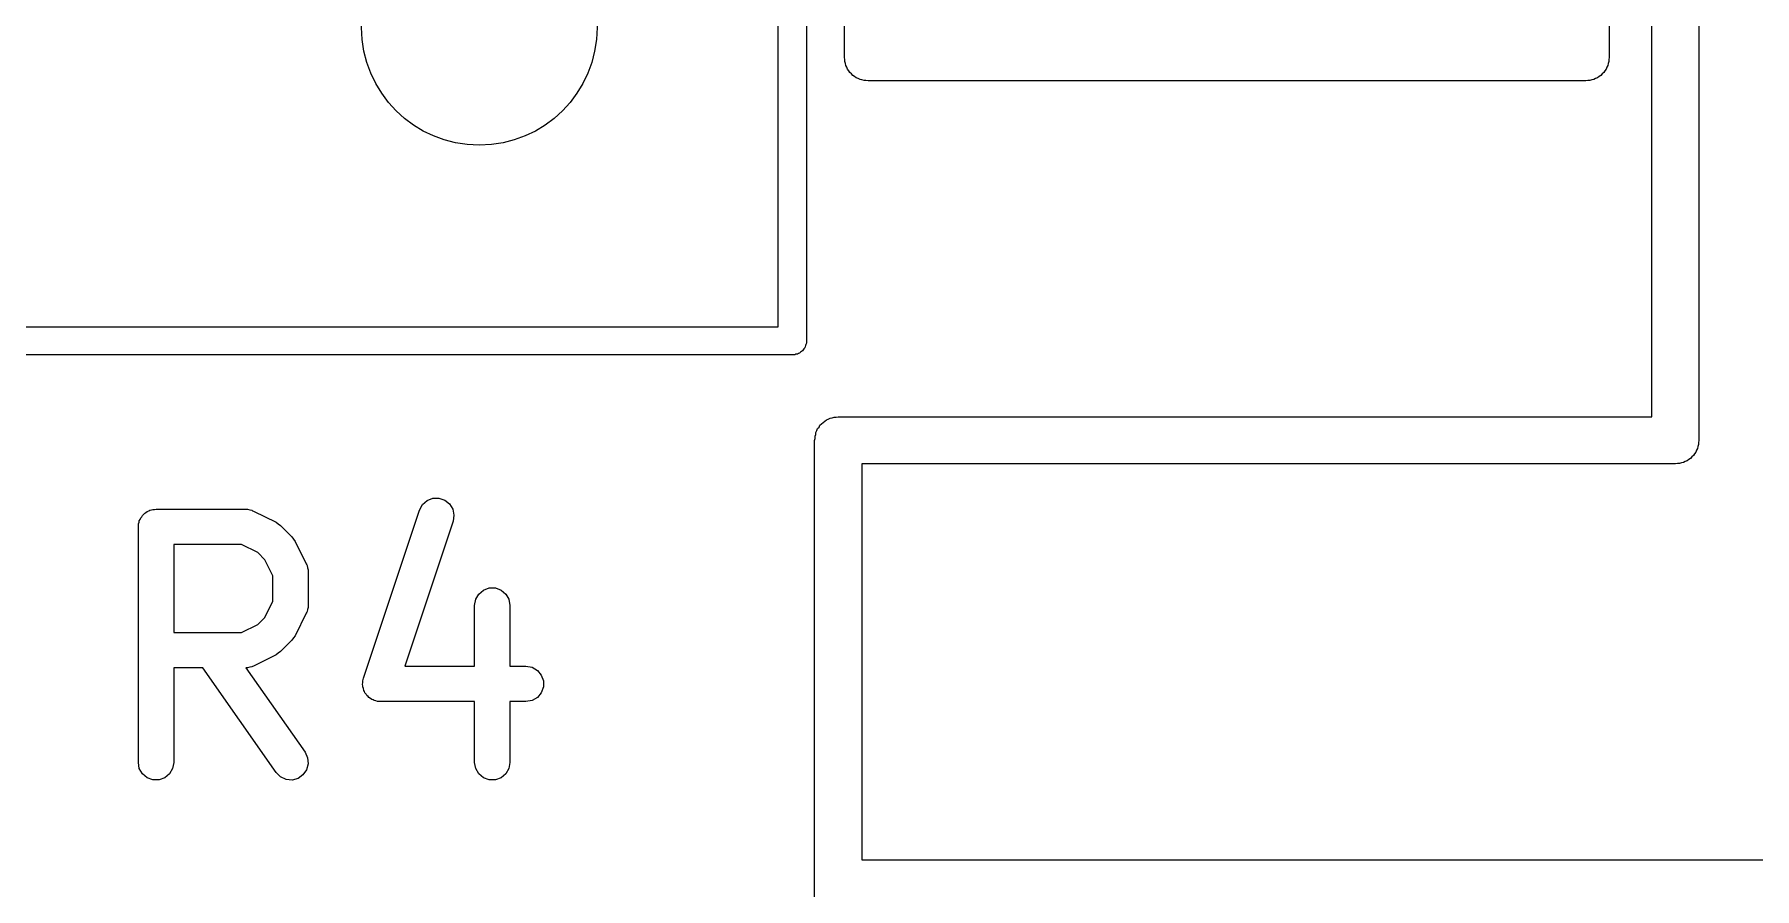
# Model space of a CAD drawing. Extents: x 10 to 287, y -200 to -10.
# Drawn here: x 127.4 to 134.7, y -48.49 to -44.86 of the extents above; entities that cross this region are included whole.
import ezdxf

# ---------------------------------------------------------------- set-up
doc = ezdxf.new("R2010")
doc.units = 0
doc.header["$MEASUREMENT"] = 0
doc.layers.add('BLACK', color=7, linetype='CONTINUOUS')

msp = doc.modelspace()

# ---------------------------------------------------------------- linework, layer by layer
at = {"layer": 'Black'}
for p, q in [((134.466, -37.7444), (134.466, -46.5836)), ((134.266, -46.4836), (134.266, -37.819)), ((130.837, -44.958), (130.837, -40.386)), ((134.085, -40.386), (134.085, -44.958)), ((130.676, -43.501), (130.676, -46.161)), ((130.556, -46.101), (130.556, -43.561)), ((130.839, -44.9666), (130.837, -44.958)), ((130.839, -44.9754), (130.839, -44.9666)), ((130.842, -44.9836), (130.839, -44.9754)), ((130.843, -44.9922), (130.842, -44.9836)), ((130.847, -44.9998), (130.843, -44.9922)), ((130.85, -45.008), (130.847, -44.9998)), ((134.075, -44.9998), (134.072, -45.008)), ((134.079, -44.9922), (134.075, -44.9998)), ((134.08, -44.9836), (134.079, -44.9922)), ((134.083, -44.9754), (134.08, -44.9836)), ((134.085, -44.958), (134.083, -44.9666)), ((134.083, -44.9666), (134.083, -44.9754)), ((130.856, -45.0147), (130.85, -45.008)), ((130.86, -45.0223), (130.856, -45.0147)), ((130.867, -45.0279), (130.86, -45.0223)), ((130.873, -45.0346), (130.867, -45.0279)), ((130.88, -45.039), (130.873, -45.0346)), ((130.887, -45.0446), (130.88, -45.039)), ((130.895, -45.0476), (130.887, -45.0446)), ((130.903, -45.052), (130.895, -45.0476)), ((130.911, -45.0535), (130.903, -45.052)), ((130.92, -45.0565), (130.911, -45.0535)), ((130.928, -45.0565), (130.92, -45.0565)), ((130.937, -45.058), (130.928, -45.0565)), ((133.985, -45.058), (130.937, -45.058)), ((133.994, -45.0565), (133.985, -45.058)), ((134.002, -45.0565), (133.994, -45.0565)), ((134.011, -45.0535), (134.002, -45.0565)), ((134.019, -45.052), (134.011, -45.0535)), ((134.027, -45.0476), (134.019, -45.052)), ((134.035, -45.0446), (134.027, -45.0476)), ((134.042, -45.039), (134.035, -45.0446)), ((134.049, -45.0346), (134.042, -45.039)), ((134.055, -45.0279), (134.049, -45.0346)), ((134.062, -45.0223), (134.055, -45.0279)), ((134.066, -45.0147), (134.062, -45.0223)), ((134.072, -45.008), (134.066, -45.0147)), ((122.996, -46.101), (130.556, -46.101)), ((130.675, -46.1714), (130.673, -46.1763)), ((130.676, -46.161), (130.675, -46.1662)), ((130.675, -46.1662), (130.675, -46.1714)), ((130.616, -46.221), (122.936, -46.221)), ((130.621, -46.2201), (130.616, -46.221)), ((130.626, -46.2201), (130.621, -46.2201)), ((130.631, -46.2183), (130.626, -46.2201)), ((130.637, -46.2174), (130.631, -46.2183)), ((130.641, -46.2148), (130.637, -46.2174)), ((130.646, -46.213), (130.641, -46.2148)), ((130.65, -46.2096), (130.646, -46.213)), ((130.655, -46.207), (130.65, -46.2096)), ((130.658, -46.2029), (130.655, -46.207)), ((130.662, -46.1996), (130.658, -46.2029)), ((130.665, -46.195), (130.662, -46.1996)), ((130.668, -46.191), (130.665, -46.195)), ((130.67, -46.1861), (130.668, -46.191)), ((130.672, -46.1815), (130.67, -46.1861)), ((130.673, -46.1763), (130.672, -46.1815)), ((130.72, -46.5418), (130.723, -46.5336)), ((130.723, -46.5336), (130.729, -46.5269)), ((130.729, -46.5269), (130.733, -46.5193)), ((130.733, -46.5193), (130.74, -46.5137)), ((130.74, -46.5137), (130.746, -46.507)), ((130.746, -46.507), (130.753, -46.5026)), ((130.753, -46.5026), (130.76, -46.497)), ((130.76, -46.497), (130.768, -46.494)), ((130.768, -46.494), (130.776, -46.4896)), ((130.776, -46.4896), (130.784, -46.4881)), ((130.784, -46.4881), (130.793, -46.4851)), ((130.793, -46.4851), (130.801, -46.4851)), ((130.801, -46.4851), (130.81, -46.4836)), ((130.81, -46.4836), (134.266, -46.4836)), ((130.71, -46.5836), (130.712, -46.575)), ((130.71, -59.082), (130.71, -46.5836)), ((130.712, -46.5662), (130.715, -46.558)), ((130.712, -46.575), (130.712, -46.5662)), ((130.715, -46.558), (130.716, -46.5494)), ((130.716, -46.5494), (130.72, -46.5418)), ((134.461, -46.6092), (134.46, -46.6178)), ((134.464, -46.601), (134.461, -46.6092)), ((134.466, -46.5836), (134.464, -46.5922)), ((134.464, -46.5922), (134.464, -46.601)), ((134.366, -46.6836), (130.91, -46.6836)), ((130.91, -46.6836), (130.91, -48.3632)), ((134.375, -46.6821), (134.366, -46.6836)), ((134.383, -46.6821), (134.375, -46.6821)), ((134.392, -46.6791), (134.383, -46.6821)), ((134.4, -46.6776), (134.392, -46.6791)), ((134.408, -46.6732), (134.4, -46.6776)), ((134.416, -46.6702), (134.408, -46.6732)), ((134.423, -46.6646), (134.416, -46.6702)), ((134.43, -46.6602), (134.423, -46.6646)), ((134.436, -46.6535), (134.43, -46.6602)), ((134.443, -46.6479), (134.436, -46.6535)), ((134.447, -46.6403), (134.443, -46.6479)), ((134.453, -46.6336), (134.447, -46.6403)), ((134.456, -46.6254), (134.453, -46.6336)), ((134.46, -46.6178), (134.456, -46.6254)), ((129.064, -46.8389), (129.088, -46.8293)), ((129.088, -46.8293), (129.114, -46.8286)), ((129.114, -46.8286), (129.139, -46.8368)), ((127.852, -46.9079), (127.855, -46.9022)), ((127.855, -46.9022), (127.86, -46.898)), ((127.86, -46.898), (127.865, -46.8929)), ((127.865, -46.8929), (127.87, -46.8896)), ((127.87, -46.8896), (127.875, -46.8854)), ((127.875, -46.8854), (127.882, -46.8832)), ((127.882, -46.8832), (127.887, -46.8799)), ((127.887, -46.8799), (127.894, -46.8788)), ((127.894, -46.8788), (127.9, -46.8765)), ((127.9, -46.8765), (127.906, -46.8765)), ((127.906, -46.8765), (127.913, -46.8754)), ((127.913, -46.8754), (128.294, -46.8754)), ((128.294, -46.8754), (128.298, -46.8761)), ((128.298, -46.8761), (128.302, -46.8759)), ((128.302, -46.8759), (128.311, -46.8784)), ((128.311, -46.8784), (128.32, -46.8799)), ((128.32, -46.8799), (128.323, -46.8821)), ((128.323, -46.8821), (128.327, -46.8833)), ((128.327, -46.8833), (128.423, -46.9309)), ((128.794, -47.5933), (129.032, -46.879)), ((129.032, -46.879), (129.045, -46.8561)), ((129.045, -46.8561), (129.064, -46.8389)), ((129.139, -46.8368), (129.159, -46.853)), ((129.159, -46.853), (129.173, -46.8752)), ((129.173, -46.8752), (129.178, -46.9007)), ((129.178, -46.9007), (129.175, -46.9265)), ((127.838, -46.9504), (127.839, -46.9439)), ((127.838, -47.9504), (127.838, -46.9504)), ((127.839, -46.9374), (127.841, -46.9312)), ((127.839, -46.9439), (127.839, -46.9374)), ((127.841, -46.9312), (127.842, -46.9247)), ((127.842, -46.9247), (127.846, -46.919)), ((127.846, -46.919), (127.848, -46.9129)), ((127.848, -46.9129), (127.852, -46.9079)), ((128.423, -46.9309), (128.432, -46.9381)), ((128.432, -46.9381), (128.442, -46.945)), ((128.442, -46.945), (128.49, -46.9926)), ((129.175, -46.9265), (128.969, -47.542)), ((127.988, -47.0254), (127.988, -47.3992)), ((128.276, -47.0254), (127.988, -47.0254)), ((128.345, -47.0596), (128.276, -47.0254)), ((128.49, -46.9926), (128.497, -47.0024)), ((128.497, -47.0024), (128.504, -47.0121)), ((128.504, -47.0121), (128.551, -47.1073)), ((128.375, -47.09), (128.345, -47.0596)), ((128.409, -47.1586), (128.375, -47.09)), ((128.551, -47.1073), (128.553, -47.1115)), ((128.553, -47.1115), (128.555, -47.1152)), ((128.555, -47.1152), (128.556, -47.1239)), ((128.409, -47.266), (128.409, -47.1586)), ((128.556, -47.1239), (128.559, -47.1323)), ((128.559, -47.1323), (128.559, -47.1366)), ((128.559, -47.1366), (128.559, -47.1409)), ((128.559, -47.1409), (128.559, -47.2837)), ((128.375, -47.3345), (128.409, -47.266)), ((129.266, -47.2837), (129.271, -47.2581)), ((129.271, -47.2581), (129.284, -47.2355)), ((129.284, -47.2355), (129.304, -47.2188)), ((129.304, -47.2188), (129.328, -47.2099)), ((129.328, -47.2099), (129.355, -47.2099)), ((129.355, -47.2099), (129.379, -47.2188)), ((129.379, -47.2188), (129.399, -47.2355)), ((129.399, -47.2355), (129.412, -47.2581)), ((129.412, -47.2581), (129.416, -47.2837)), ((128.345, -47.3649), (128.375, -47.3345)), ((128.551, -47.3173), (128.504, -47.4125)), ((128.553, -47.3131), (128.551, -47.3173)), ((128.555, -47.3094), (128.553, -47.3131)), ((128.556, -47.3007), (128.555, -47.3094)), ((128.559, -47.2923), (128.556, -47.3007)), ((128.559, -47.2837), (128.559, -47.288)), ((128.559, -47.288), (128.559, -47.2923)), ((129.266, -47.542), (129.266, -47.2837)), ((129.416, -47.2837), (129.416, -47.542)), ((127.988, -47.3992), (128.276, -47.3992)), ((128.276, -47.3992), (128.345, -47.3649)), ((128.504, -47.4125), (128.497, -47.4222)), ((128.432, -47.4865), (128.423, -47.4937)), ((128.442, -47.4796), (128.432, -47.4865)), ((128.49, -47.432), (128.442, -47.4796)), ((128.497, -47.4222), (128.49, -47.432)), ((128.112, -47.5492), (127.988, -47.5492)), ((127.988, -47.5492), (127.988, -47.9504)), ((128.423, -47.9934), (128.112, -47.5492)), ((128.298, -47.5484), (128.295, -47.549)), ((128.295, -47.549), (128.546, -47.9074)), ((128.302, -47.5487), (128.298, -47.5484)), ((128.311, -47.5462), (128.302, -47.5487)), ((128.32, -47.5447), (128.311, -47.5462)), ((128.323, -47.5425), (128.32, -47.5447)), ((128.327, -47.5413), (128.323, -47.5425)), ((128.423, -47.4937), (128.327, -47.5413)), ((128.969, -47.542), (129.266, -47.542)), ((129.416, -47.542), (129.484, -47.542)), ((129.484, -47.542), (129.51, -47.5466)), ((129.51, -47.5466), (129.533, -47.5596)), ((129.533, -47.5596), (129.549, -47.5795)), ((128.79, -47.6191), (128.791, -47.6116)), ((128.791, -47.6245), (128.79, -47.6191)), ((128.791, -47.604), (128.793, -47.5988)), ((128.791, -47.6116), (128.791, -47.604)), ((128.791, -47.6301), (128.791, -47.6245)), ((128.794, -47.6372), (128.791, -47.6301)), ((128.793, -47.5988), (128.794, -47.5933)), ((129.549, -47.5795), (129.558, -47.604)), ((129.558, -47.6301), (129.549, -47.6545)), ((129.558, -47.604), (129.558, -47.6301)), ((128.796, -47.6446), (128.794, -47.6372)), ((128.798, -47.6493), (128.796, -47.6446)), ((128.8, -47.6545), (128.798, -47.6493)), ((128.805, -47.6604), (128.8, -47.6545)), ((128.809, -47.6668), (128.805, -47.6604)), ((128.814, -47.6703), (128.809, -47.6668)), ((128.817, -47.6745), (128.814, -47.6703)), ((128.824, -47.6783), (128.817, -47.6745)), ((128.83, -47.683), (128.824, -47.6783)), ((128.835, -47.6848), (128.83, -47.683)), ((128.84, -47.6875), (128.835, -47.6848)), ((128.847, -47.6888), (128.84, -47.6875)), ((128.854, -47.6912), (128.847, -47.6888)), ((128.86, -47.6911), (128.854, -47.6912)), ((128.865, -47.692), (128.86, -47.6911)), ((129.266, -47.692), (128.865, -47.692)), ((129.266, -47.9504), (129.266, -47.692)), ((129.484, -47.692), (129.416, -47.692)), ((129.416, -47.692), (129.416, -47.9504)), ((129.51, -47.6875), (129.484, -47.692)), ((129.533, -47.6745), (129.51, -47.6875)), ((129.549, -47.6545), (129.533, -47.6745)), ((128.546, -47.9074), (128.557, -47.931)), ((127.842, -47.976), (127.838, -47.9504)), ((127.855, -47.9986), (127.842, -47.976)), ((127.875, -48.0153), (127.855, -47.9986)), ((127.97, -47.9986), (127.95, -48.0153)), ((127.983, -47.976), (127.97, -47.9986)), ((127.988, -47.9504), (127.983, -47.976)), ((128.441, -48.0118), (128.423, -47.9934)), ((128.552, -47.9821), (128.537, -48.0034)), ((128.559, -47.9569), (128.552, -47.9821)), ((128.557, -47.931), (128.559, -47.9569)), ((129.271, -47.976), (129.266, -47.9504)), ((129.284, -47.9986), (129.271, -47.976)), ((129.304, -48.0153), (129.284, -47.9986)), ((129.399, -47.9986), (129.379, -48.0153)), ((129.412, -47.976), (129.399, -47.9986)), ((129.416, -47.9504), (129.412, -47.976)), ((127.9, -48.0242), (127.875, -48.0153)), ((127.926, -48.0242), (127.9, -48.0242)), ((127.95, -48.0153), (127.926, -48.0242)), ((128.465, -48.0228), (128.441, -48.0118)), ((128.491, -48.0251), (128.465, -48.0228)), ((128.516, -48.0184), (128.491, -48.0251)), ((128.537, -48.0034), (128.516, -48.0184)), ((129.328, -48.0242), (129.304, -48.0153)), ((129.355, -48.0242), (129.328, -48.0242)), ((129.379, -48.0153), (129.355, -48.0242)), ((130.91, -48.3632), (143.205, -48.3632))]:
    msp.add_line(p, q, dxfattribs=at)
msp.add_circle((129.286, -44.831), 0.5, dxfattribs=at)

doc.saveas('drawing.dxf')
